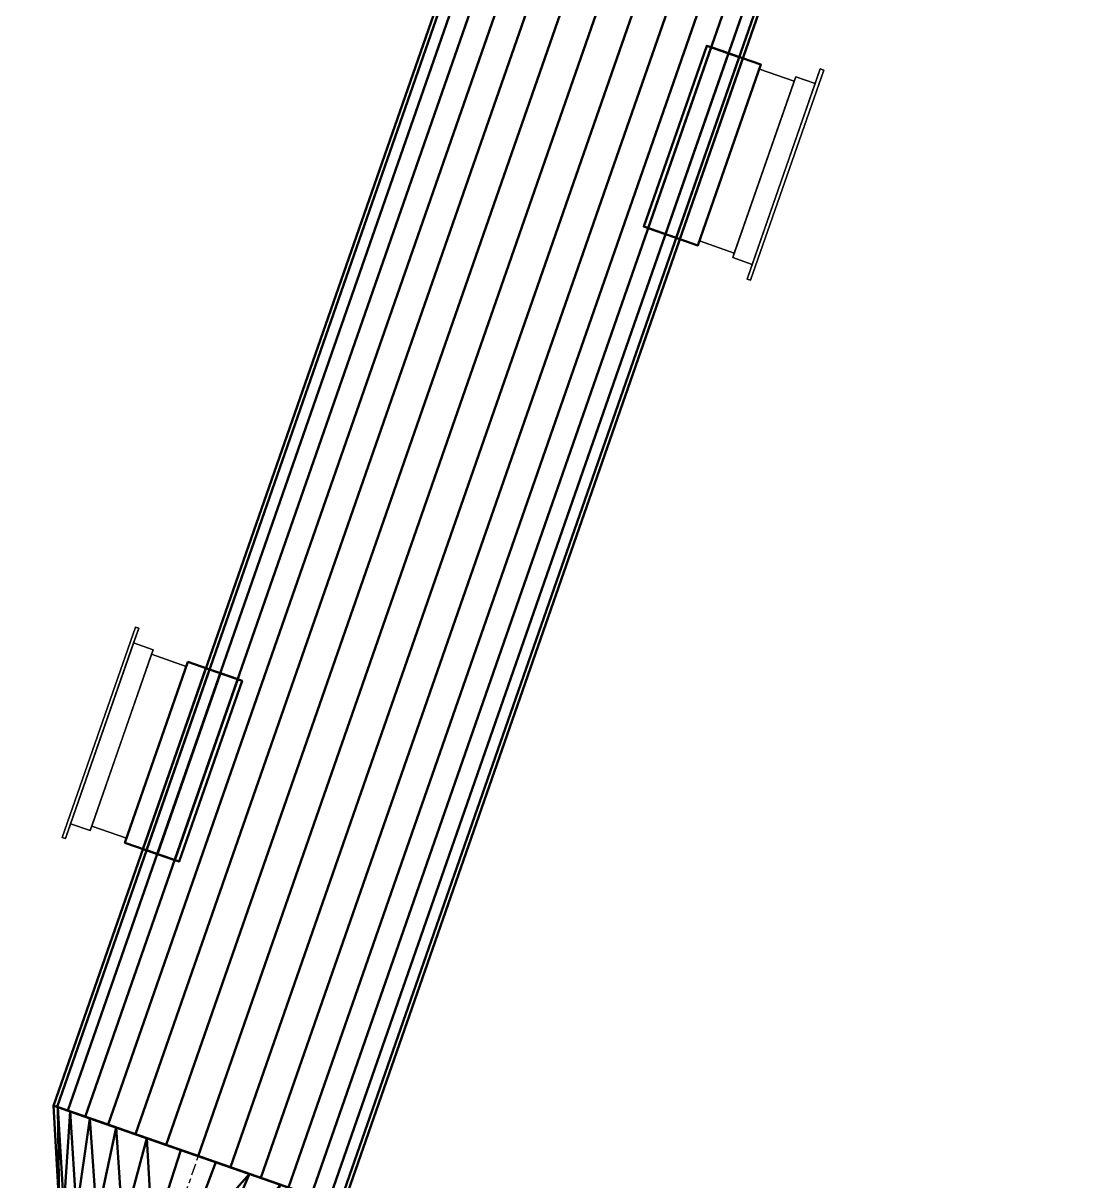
# Model space of a CAD drawing. Header units: inches. Extents: x -1654 to 1344, y -1538 to 36.
# Drawn here: x -1142.6 to -1087.4, y -1137.2 to -1076.7 of the extents above; entities that cross this region are included whole.
import ezdxf

# ---------------------------------------------------------------- set-up
doc = ezdxf.new("R2010")
doc.units = ezdxf.units.IN
doc.header["$MEASUREMENT"] = 0
doc.linetypes.add('Center', pattern=[1.25, 0.25, -0.1875, 0.625, -0.1875])
for name, color, linetype, lineweight in [('M-HVAC-CDFF', 3, 'Continuous', 30), ('M-HVAC-CDFF-SA', 3, 'Continuous', 30), ('M-HVAC-DUCT', 1, 'Center', 30), ('M-HVAC-DUCT-SA', 1, 'Continuous', 50)]:
    doc.layers.add(name, color=color, linetype=linetype, lineweight=lineweight)

# ---------------------------------------------------------------- blocks, each defined once
blk = doc.blocks.new('Round Transition - Angle - 45 Degree-906458-_3D_')
at = {"layer": 'M-HVAC-DUCT', "color": 8, "linetype": 'Continuous', "lineweight": 50}
mesh = blk.add_polyface(dxfattribs=at)
corners = [(0, -8), (0, -7.768, 1.915), (0, -7.084, 3.718), (0, -5.988, 5.305), (0, -4.545, 6.584), (0, -2.837, 7.48), (0, -0.964, 7.942), (0, 0.964, 7.942), (0, 2.837, 7.48), (0, 4.545, 6.584), (0, 5.988, 5.305), (0, 7.084, 3.718), (0, 7.768, 1.915), (0, 8), (0, 7.768, -1.915), (0, 7.084, -3.718), (0, 5.988, -5.305), (0, 4.545, -6.584), (0, 2.837, -7.48), (0, 0.964, -7.942), (0, -0.964, -7.942), (0, -2.837, -7.48), (0, -4.545, -6.584), (0, -5.988, -5.305), (0, -7.084, -3.718), (0, -7.768, -1.915)]
mesh.append_faces([[corners[k] for k in face] for face in [(10, 8, 9), (17, 15, 16), (25, 23, 24)]], dxfattribs={"vtx0": -1, "color": 8})
mesh.append_faces([[corners[k] for k in face] for face in [(4, 25, 2, 3)]], dxfattribs={"vtx0": -1, "vtx1": -1, "color": 8})
mesh.append_faces([[corners[k] for k in face] for face in [(20, 23, 12)]], dxfattribs={"vtx0": -1, "vtx1": -1, "vtx2": -1, "color": 8})
mesh.append_faces([[corners[k] for k in face] for face in [(25, 8, 12, 23)]], dxfattribs={"vtx0": -1, "vtx1": -1, "vtx2": -1, "vtx3": -1, "color": 8})
mesh.append_faces([[corners[k] for k in face] for face in [(20, 12, 17, 18)]], dxfattribs={"vtx0": -1, "vtx1": -1, "vtx3": -1, "color": 8})
mesh.append_faces([[corners[k] for k in face] for face in [(25, 4, 5)]], dxfattribs={"vtx0": -1, "vtx2": -1, "color": 8})
mesh.append_faces([[corners[k] for k in face] for face in [(5, 7, 8, 25), (12, 14, 15, 17)]], dxfattribs={"vtx0": -1, "vtx2": -1, "vtx3": -1, "color": 8})
mesh.append_faces([[corners[k] for k in face] for face in [(22, 23, 20, 21)]], dxfattribs={"vtx1": -1, "color": 8})
mesh.append_faces([[corners[k] for k in face] for face in [(5, 6, 7), (18, 19, 20), (12, 13, 14)]], dxfattribs={"vtx2": -1, "color": 8})
mesh.append_faces([[corners[k] for k in face] for face in [(10, 11, 12, 8)]], dxfattribs={"vtx2": -1, "vtx3": -1, "color": 8})
mesh.append_faces([[corners[k] for k in face] for face in [(25, 0, 1, 2)]], dxfattribs={"vtx3": -1, "color": 8})
mesh = blk.add_polyface(dxfattribs=at)
corners = [(0, -8), (0, -7.768, -1.915), (0, -7.084, -3.718), (0, -5.988, -5.305), (0, -4.545, -6.584), (0, -2.837, -7.48), (0, -0.964, -7.942), (0, 0.964, -7.942), (0, 2.837, -7.48), (0, 4.545, -6.584), (0, 5.988, -5.305), (0, 7.084, -3.718), (0, 7.768, -1.915), (0, 8), (4.828, 6), (4.828, 5.757, -1.69), (4.828, 5.048, -3.244), (4.828, 3.929, -4.534), (4.828, 2.492, -5.458), (4.828, 0.854, -5.939), (4.828, -0.854, -5.939), (4.828, -2.492, -5.458), (4.828, -3.929, -4.534), (4.828, -5.048, -3.244), (4.828, -5.757, -1.69), (4.828, -6)]
mesh.append_faces([[corners[k] for k in face] for face in [(10, 17, 9), (21, 5, 20), (22, 4, 21), (23, 3, 22), (3, 23, 2), (4, 22, 3)]], dxfattribs={"vtx0": -1, "vtx1": -1, "color": 8})
mesh.append_faces([[corners[k] for k in face] for face in [(15, 11, 12), (2, 23, 24), (1, 24, 25)]], dxfattribs={"vtx0": -1, "vtx2": -1, "color": 8})
mesh.append_faces([[corners[k] for k in face] for face in [(0, 1, 25)]], dxfattribs={"vtx1": -1, "color": 8})
mesh.append_faces([[corners[k] for k in face] for face in [(15, 16, 11), (14, 15, 12), (18, 19, 8), (17, 18, 9), (16, 17, 10), (8, 9, 18), (10, 11, 16), (7, 8, 19), (5, 6, 20), (4, 5, 21), (1, 2, 24)]], dxfattribs={"vtx1": -1, "vtx2": -1, "color": 8})
mesh.append_faces([[corners[k] for k in face] for face in [(6, 7, 19, 20)]], dxfattribs={"vtx1": -1, "vtx3": -1, "color": 8})
mesh.append_faces([[corners[k] for k in face] for face in [(12, 13, 14)]], dxfattribs={"vtx2": -1, "color": 8})
mesh = blk.add_polyface(dxfattribs=at)
corners = [(0, 8), (0, 7.768, 1.915), (0, 7.084, 3.718), (0, 5.988, 5.305), (0, 4.545, 6.584), (0, 2.837, 7.48), (0, 0.964, 7.942), (0, -0.964, 7.942), (0, -2.837, 7.48), (0, -4.545, 6.584), (0, -5.988, 5.305), (0, -7.084, 3.718), (0, -7.768, 1.915), (0, -8), (4.828, -6), (4.828, -5.757, 1.69), (4.828, -5.048, 3.244), (4.828, -3.929, 4.534), (4.828, -2.492, 5.458), (4.828, -0.854, 5.939), (4.828, 0.854, 5.939), (4.828, 2.492, 5.458), (4.828, 3.929, 4.534), (4.828, 5.048, 3.244), (4.828, 5.757, 1.69), (4.828, 6)]
mesh.append_faces([[corners[k] for k in face] for face in [(10, 17, 9), (21, 5, 20), (22, 4, 21), (23, 3, 22), (3, 23, 2), (4, 22, 3)]], dxfattribs={"vtx0": -1, "vtx1": -1, "color": 8})
mesh.append_faces([[corners[k] for k in face] for face in [(15, 11, 12), (2, 23, 24), (1, 24, 25)]], dxfattribs={"vtx0": -1, "vtx2": -1, "color": 8})
mesh.append_faces([[corners[k] for k in face] for face in [(0, 1, 25)]], dxfattribs={"vtx1": -1, "color": 8})
mesh.append_faces([[corners[k] for k in face] for face in [(15, 16, 11), (14, 15, 12), (18, 19, 8), (17, 18, 9), (16, 17, 10), (8, 9, 18), (10, 11, 16), (7, 8, 19), (5, 6, 20), (4, 5, 21), (1, 2, 24)]], dxfattribs={"vtx1": -1, "vtx2": -1, "color": 8})
mesh.append_faces([[corners[k] for k in face] for face in [(6, 7, 19, 20)]], dxfattribs={"vtx1": -1, "vtx3": -1, "color": 8})
mesh.append_faces([[corners[k] for k in face] for face in [(12, 13, 14)]], dxfattribs={"vtx2": -1, "color": 8})
mesh = blk.add_polyface(dxfattribs=at)
corners = [(4.828, -6), (4.828, -5.757, -1.69), (4.828, -5.048, -3.244), (4.828, -3.929, -4.534), (4.828, -2.492, -5.458), (4.828, -0.854, -5.939), (4.828, 0.854, -5.939), (4.828, 2.492, -5.458), (4.828, 3.929, -4.534), (4.828, 5.048, -3.244), (4.828, 5.757, -1.69), (4.828, 6), (4.828, 5.757, 1.69), (4.828, 5.048, 3.244), (4.828, 3.929, 4.534), (4.828, 2.492, 5.458), (4.828, 0.854, 5.939), (4.828, -0.854, 5.939), (4.828, -2.492, 5.458), (4.828, -3.929, 4.534), (4.828, -5.048, 3.244), (4.828, -5.757, 1.69)]
mesh.append_faces([[corners[k] for k in face] for face in [(0, 19, 20, 21)]], dxfattribs={"vtx0": -1, "color": 8})
mesh.append_faces([[corners[k] for k in face] for face in [(11, 4, 5, 6), (11, 6, 7, 8)]], dxfattribs={"vtx0": -1, "vtx3": -1, "color": 8})
mesh.append_faces([[corners[k] for k in face] for face in [(16, 17, 0, 13), (0, 1, 4, 11)]], dxfattribs={"vtx1": -1, "vtx2": -1, "vtx3": -1, "color": 8})
mesh.append_faces([[corners[k] for k in face] for face in [(14, 15, 16, 13), (2, 3, 4, 1), (9, 10, 11, 8)]], dxfattribs={"vtx2": -1, "color": 8})
mesh.append_faces([[corners[k] for k in face] for face in [(17, 18, 19, 0), (11, 12, 13, 0)]], dxfattribs={"vtx2": -1, "vtx3": -1, "color": 8})
blk = doc.blocks.new('Supply Diffuser - Sidewall - 10 x 10-949888-_3D_')
at = {"layer": 'M-HVAC-CDFF'}
mesh = blk.add_polyface(dxfattribs=at)
corners = [(-4.75, 3, 4.75), (4.75, 3, 4.75), (4.75, 3, -4.75), (-4.75, 3, -4.75)]
mesh.append_faces([[corners[k] for k in face] for face in [(2, 3, 0, 1)]])
mesh = blk.add_polyface(dxfattribs=at)
corners = [(-4.75, 3, 4.75), (-4.75, 3, -4.75), (-4.75, 1.078125, -4.75), (-4.75, 1.078125, 4.75)]
mesh.append_faces([[corners[k] for k in face] for face in [(2, 3, 0, 1)]])
mesh = blk.add_polyface(dxfattribs=at)
corners = [(-4.75, 3, -4.75), (4.75, 3, -4.75), (4.75, 1.078125, -4.75), (-4.75, 1.078125, -4.75)]
mesh.append_faces([[corners[k] for k in face] for face in [(2, 3, 0, 1)]])
mesh = blk.add_polyface(dxfattribs=at)
corners = [(4.75, 3, 4.75), (-4.75, 3, 4.75), (-4.75, 1.078125, 4.75), (4.75, 1.078125, 4.75)]
mesh.append_faces([[corners[k] for k in face] for face in [(2, 3, 0, 1)]])
mesh = blk.add_polyface(dxfattribs=at)
corners = [(4.75, 3, -4.75), (4.75, 3, 4.75), (4.75, 1.078125, 4.75), (4.75, 1.078125, -4.75)]
mesh.append_faces([[corners[k] for k in face] for face in [(2, 3, 0, 1)]])
mesh = blk.add_polyface(dxfattribs=at)
corners = [(-5, 1.078125, 5), (5, 1.078125, 5), (5, 1.078125, -5), (-5, 1.078125, -5), (-4.75, 1.078125, 4.75), (-4.75, 1.078125, -4.75), (4.75, 1.078125, -4.75), (4.75, 1.078125, 4.75)]
mesh.append_faces([[corners[k] for k in face] for face in [(3, 5, 6, 2), (2, 6, 7, 1)]], dxfattribs={"vtx0": -1, "vtx2": -1})
mesh.append_faces([[corners[k] for k in face] for face in [(4, 5, 3, 0), (7, 4, 0, 1)]], dxfattribs={"vtx1": -1, "vtx3": -1})
mesh = blk.add_polyface(dxfattribs=at)
corners = [(-5, 1.078125, 5), (-5, 1.078125, -5), (-5, 0, -5), (-5, 0, 5)]
mesh.append_faces([[corners[k] for k in face] for face in [(2, 3, 0, 1)]])
mesh = blk.add_polyface(dxfattribs=at)
corners = [(-5, 1.078125, -5), (5, 1.078125, -5), (5, 0, -5), (-5, 0, -5)]
mesh.append_faces([[corners[k] for k in face] for face in [(2, 3, 0, 1)]])
mesh = blk.add_polyface(dxfattribs=at)
corners = [(5, 1.078125, 5), (-5, 1.078125, 5), (-5, 0, 5), (5, 0, 5)]
mesh.append_faces([[corners[k] for k in face] for face in [(2, 3, 0, 1)]])
mesh = blk.add_polyface(dxfattribs=at)
corners = [(5, 1.078125, -5), (5, 1.078125, 5), (5, 0, 5), (5, 0, -5)]
mesh.append_faces([[corners[k] for k in face] for face in [(2, 3, 0, 1)]])
mesh = blk.add_polyface(dxfattribs=at)
corners = [(5.8125, 0, 5.8125), (5.8125, 0, -5.8125), (-5.8125, 0, -5.8125), (-5.8125, 0, 5.8125), (-5, 0, 5), (-5, 0, -5), (5, 0, -5), (5, 0, 5)]
mesh.append_faces([[corners[k] for k in face] for face in [(3, 4, 5, 2), (2, 5, 6, 1)]], dxfattribs={"vtx0": -1, "vtx2": -1})
mesh.append_faces([[corners[k] for k in face] for face in [(7, 4, 3, 0), (6, 7, 0, 1)]], dxfattribs={"vtx1": -1, "vtx3": -1})
mesh = blk.add_polyface(dxfattribs=at)
corners = [(-5.8125, -0.1875, 5.8125), (5.8125, -0.1875, 5.8125), (5.8125, 0, 5.8125), (-5.8125, 0, 5.8125)]
mesh.append_faces([[corners[k] for k in face] for face in [(0, 1, 2, 3)]])
mesh = blk.add_polyface(dxfattribs=at)
corners = [(-5.8125, -0.1875, -5.8125), (-5.8125, -0.1875, 5.8125), (-5.8125, 0, 5.8125), (-5.8125, 0, -5.8125)]
mesh.append_faces([[corners[k] for k in face] for face in [(0, 1, 2, 3)]])
mesh = blk.add_polyface(dxfattribs=at)
corners = [(5.8125, -0.1875, -5.8125), (-5.8125, -0.1875, -5.8125), (-5.8125, 0, -5.8125), (5.8125, 0, -5.8125)]
mesh.append_faces([[corners[k] for k in face] for face in [(0, 1, 2, 3)]])
mesh = blk.add_polyface(dxfattribs=at)
corners = [(5.8125, -0.1875, 5.8125), (-5.8125, -0.1875, 5.8125), (-5.8125, -0.1875, -5.8125), (5.8125, -0.1875, -5.8125)]
mesh.append_faces([[corners[k] for k in face] for face in [(3, 0, 1, 2)]])
mesh = blk.add_polyface(dxfattribs=at)
corners = [(5.8125, -0.1875, 5.8125), (5.8125, -0.1875, -5.8125), (5.8125, 0, -5.8125), (5.8125, 0, 5.8125)]
mesh.append_faces([[corners[k] for k in face] for face in [(0, 1, 2, 3)]])
blk = doc.blocks.new('Rectangular Takeoff - Standard-913339-_3D_')
at = {"layer": 'M-HVAC-DUCT', "color": 8, "linetype": 'Continuous', "lineweight": 50}
mesh = blk.add_polyface(dxfattribs=at)
corners = [(-1.995, -5, 5), (-1.995, 5, 5), (-1.995, 5, -5), (-1.995, -5, -5)]
mesh.append_faces([[corners[k] for k in face] for face in [(1, 2, 3, 0)]], dxfattribs={"color": 8})
mesh = blk.add_polyface(dxfattribs=at)
corners = [(-1.995, 5, -5), (1, 5, -5), (1, -5, -5), (-1.995, -5, -5)]
mesh.append_faces([[corners[k] for k in face] for face in [(2, 3, 0, 1)]], dxfattribs={"color": 8})
mesh = blk.add_polyface(dxfattribs=at)
corners = [(-1.995, 5, 5), (1, 5, 5), (1, 5, -5), (-1.995, 5, -5)]
mesh.append_faces([[corners[k] for k in face] for face in [(2, 3, 0, 1)]], dxfattribs={"color": 8})
mesh = blk.add_polyface(dxfattribs=at)
corners = [(1, -5, 5), (1, 5, 5), (-1.995, 5, 5), (-1.995, -5, 5)]
mesh.append_faces([[corners[k] for k in face] for face in [(2, 3, 0, 1)]], dxfattribs={"color": 8})
mesh = blk.add_polyface(dxfattribs=at)
corners = [(1, -5, 5), (1, -5, -5), (1, 5, -5), (1, 5, 5)]
mesh.append_faces([[corners[k] for k in face] for face in [(3, 0, 1, 2)]], dxfattribs={"color": 8})
mesh = blk.add_polyface(dxfattribs=at)
corners = [(-1.995, -5, -5), (1, -5, -5), (1, -5, 5), (-1.995, -5, 5)]
mesh.append_faces([[corners[k] for k in face] for face in [(3, 0, 1, 2)]], dxfattribs={"color": 8})
blk = doc.blocks.new('Rectangular Takeoff - Standard-913338-_3D_')
at = {"layer": 'M-HVAC-DUCT', "color": 8, "linetype": 'Continuous', "lineweight": 50}
mesh = blk.add_polyface(dxfattribs=at)
corners = [(-1.995, 5, 5), (-1.995, 5, -5), (-1.995, -5, -5), (-1.995, -5, 5)]
mesh.append_faces([[corners[k] for k in face] for face in [(1, 2, 3, 0)]], dxfattribs={"color": 8})
mesh = blk.add_polyface(dxfattribs=at)
corners = [(-1.995, 5, -5), (-1.995, 5, 5), (1, 5, 5), (1, 5, -5)]
mesh.append_faces([[corners[k] for k in face] for face in [(3, 0, 1, 2)]], dxfattribs={"color": 8})
mesh = blk.add_polyface(dxfattribs=at)
corners = [(-1.995, -5, -5), (-1.995, 5, -5), (1, 5, -5), (1, -5, -5)]
mesh.append_faces([[corners[k] for k in face] for face in [(0, 1, 2, 3)]], dxfattribs={"color": 8})
mesh = blk.add_polyface(dxfattribs=at)
corners = [(1, 5, 5), (-1.995, 5, 5), (-1.995, -5, 5), (1, -5, 5)]
mesh.append_faces([[corners[k] for k in face] for face in [(0, 1, 2, 3)]], dxfattribs={"color": 8})
mesh = blk.add_polyface(dxfattribs=at)
corners = [(1, 5, 5), (1, -5, 5), (1, -5, -5), (1, 5, -5)]
mesh.append_faces([[corners[k] for k in face] for face in [(3, 0, 1, 2)]], dxfattribs={"color": 8})
mesh = blk.add_polyface(dxfattribs=at)
corners = [(-1.995, -5, 5), (-1.995, -5, -5), (1, -5, -5), (1, -5, 5)]
mesh.append_faces([[corners[k] for k in face] for face in [(0, 1, 2, 3)]], dxfattribs={"color": 8})

msp = doc.modelspace()

# ---------------------------------------------------------------- linework, layer by layer
at = {"layer": 'M-HVAC-DUCT', "color": 5}
for p, q in [((-1095.003, -1025.436, 1332), (-1133.489, -1135.892, 1332)), ((-1095.003, -1025.436, 1332), (-1133.489, -1135.892, 1332)), ((-1133.489, -1135.892, 1332), (-1135.078, -1140.451, 1332))]:
    msp.add_line(p, q, dxfattribs=at)

# ---------------------------------------------------------------- block references
at = {"layer": 'M-HVAC-CDFF-SA'}
for p, rotation in [((-1102.914, -1084.612, 1332), 70.79013128408327), ((-1138.507, -1113.823, 1332), 250.7901312840827)]:
    msp.add_blockref('Supply Diffuser - Sidewall - 10 x 10-949888-_3D_', p, dxfattribs=dict(at, rotation=rotation))
at = {"layer": 'M-HVAC-DUCT-SA', "color": 8, "extrusion": (0, 0, -1)}
for name, p, rotation in [('Rectangular Takeoff - Standard-913339-_3D_', (1106.692, -1083.296, -1332), 199.2098687159163), ('Rectangular Takeoff - Standard-913338-_3D_', (1134.73, -1115.139, -1332), 19.20986871592093)]:
    msp.add_blockref(name, p, dxfattribs=dict(at, rotation=rotation))
at = {"layer": 'M-HVAC-DUCT-SA', "color": 8, "rotation": 250.7901312840832}
msp.add_blockref('Round Transition - Angle - 45 Degree-906458-_3D_', (-1133.489, -1135.892, 1332), dxfattribs=at)

# ---------------------------------------------------------------- meshes
at = {"layer": 'M-HVAC-DUCT-SA', "color": 8}
mesh = msp.add_polyface(dxfattribs=at)
corners = [(-1095.003, -1025.436, 1340), (-1096.684, -1024.85, 1339.799), (-1098.281, -1024.293, 1339.208), (-1099.713, -1023.794, 1338.255), (-1100.91, -1023.378, 1336.988), (-1101.81, -1023.064, 1335.471), (-1102.368, -1022.869, 1333.78), (-1102.558, -1022.803, 1332), (-1141.044, -1133.259, 1332), (-1140.855, -1133.325, 1333.78), (-1140.296, -1133.52, 1335.471), (-1139.396, -1133.834, 1336.988), (-1138.2, -1134.25, 1338.255), (-1136.767, -1134.749, 1339.208), (-1135.17, -1135.306, 1339.799), (-1133.489, -1135.892, 1340)]
mesh.append_faces([[corners[k] for k in face] for face in [(9, 10, 5, 6), (10, 11, 4, 5), (3, 4, 11, 12), (12, 13, 2, 3), (13, 14, 1, 2)]], dxfattribs={"vtx1": -1, "vtx3": -1, "color": 8})
mesh.append_faces([[corners[k] for k in face] for face in [(7, 8, 9, 6)]], dxfattribs={"vtx2": -1, "color": 8})
mesh.append_faces([[corners[k] for k in face] for face in [(14, 15, 0, 1)]], dxfattribs={"vtx3": -1, "color": 8})
mesh = msp.add_polyface(dxfattribs=at)
corners = [(-1102.558, -1022.803, 1332), (-1102.368, -1022.869, 1330.22), (-1101.81, -1023.064, 1328.529), (-1100.91, -1023.378, 1327.012), (-1099.713, -1023.794, 1325.745), (-1098.281, -1024.293, 1324.792), (-1096.684, -1024.85, 1324.201), (-1095.003, -1025.436, 1324), (-1133.489, -1135.892, 1324), (-1135.17, -1135.306, 1324.201), (-1136.767, -1134.749, 1324.792), (-1138.2, -1134.25, 1325.745), (-1139.396, -1133.834, 1327.012), (-1140.296, -1133.52, 1328.529), (-1140.855, -1133.325, 1330.22), (-1141.044, -1133.259, 1332)]
mesh.append_faces([[corners[k] for k in face] for face in [(8, 9, 6, 7)]], dxfattribs={"vtx1": -1, "color": 8})
mesh.append_faces([[corners[k] for k in face] for face in [(9, 10, 5, 6), (10, 11, 4, 5), (3, 4, 11, 12), (12, 13, 2, 3), (13, 14, 1, 2)]], dxfattribs={"vtx1": -1, "vtx3": -1, "color": 8})
mesh.append_faces([[corners[k] for k in face] for face in [(14, 15, 0, 1)]], dxfattribs={"vtx3": -1, "color": 8})
mesh = msp.add_polyface(dxfattribs=at)
corners = [(-1087.449, -1028.068, 1332), (-1087.638, -1028.002, 1333.78), (-1088.197, -1027.807, 1335.471), (-1089.097, -1027.493, 1336.988), (-1090.293, -1027.077, 1338.255), (-1091.725, -1026.578, 1339.208), (-1093.322, -1026.021, 1339.799), (-1095.003, -1025.436, 1340), (-1133.489, -1135.892, 1340), (-1131.808, -1136.477, 1339.799), (-1130.212, -1137.034, 1339.208), (-1128.779, -1137.533, 1338.255), (-1127.583, -1137.95, 1336.988), (-1126.683, -1138.263, 1335.471), (-1126.124, -1138.458, 1333.78), (-1125.935, -1138.524, 1332)]
mesh.append_faces([[corners[k] for k in face] for face in [(8, 9, 6, 7)]], dxfattribs={"vtx1": -1, "color": 8})
mesh.append_faces([[corners[k] for k in face] for face in [(9, 10, 5, 6), (10, 11, 4, 5), (3, 4, 11, 12), (12, 13, 2, 3), (13, 14, 1, 2)]], dxfattribs={"vtx1": -1, "vtx3": -1, "color": 8})
mesh.append_faces([[corners[k] for k in face] for face in [(14, 15, 0, 1)]], dxfattribs={"vtx3": -1, "color": 8})
mesh = msp.add_polyface(dxfattribs=at)
corners = [(-1095.003, -1025.436, 1324), (-1093.322, -1026.021, 1324.201), (-1091.725, -1026.578, 1324.792), (-1090.293, -1027.077, 1325.745), (-1089.097, -1027.493, 1327.012), (-1088.197, -1027.807, 1328.529), (-1087.638, -1028.002, 1330.22), (-1087.449, -1028.068, 1332), (-1125.935, -1138.524, 1332), (-1126.124, -1138.458, 1330.22), (-1126.683, -1138.263, 1328.529), (-1127.583, -1137.95, 1327.012), (-1128.779, -1137.533, 1325.745), (-1130.212, -1137.034, 1324.792), (-1131.808, -1136.477, 1324.201), (-1133.489, -1135.892, 1324)]
mesh.append_faces([[corners[k] for k in face] for face in [(8, 9, 6, 7)]], dxfattribs={"vtx1": -1, "color": 8})
mesh.append_faces([[corners[k] for k in face] for face in [(9, 10, 5, 6), (10, 11, 4, 5), (3, 4, 11, 12), (12, 13, 2, 3), (13, 14, 1, 2)]], dxfattribs={"vtx1": -1, "vtx3": -1, "color": 8})
mesh.append_faces([[corners[k] for k in face] for face in [(14, 15, 0, 1)]], dxfattribs={"vtx3": -1, "color": 8})
mesh = msp.add_polyface(dxfattribs=at)
corners = [(-1106.93, -1077.918, 1327), (-1110.221, -1087.361, 1327), (-1110.221, -1087.361, 1337), (-1106.93, -1077.918, 1337)]
mesh.append_faces([[corners[k] for k in face] for face in [(1, 2, 3, 0)]], dxfattribs={"color": 8})
mesh = msp.add_polyface(dxfattribs=at)
corners = [(-1106.93, -1077.918, 1337), (-1110.221, -1087.361, 1337), (-1109.994, -1087.44, 1337), (-1106.704, -1077.997, 1337)]
mesh.append_faces([[corners[k] for k in face] for face in [(3, 0, 1, 2)]], dxfattribs={"color": 8})
mesh = msp.add_polyface(dxfattribs=at)
corners = [(-1110.221, -1087.361, 1327), (-1106.93, -1077.918, 1327), (-1106.704, -1077.997, 1327), (-1109.994, -1087.44, 1327)]
mesh.append_faces([[corners[k] for k in face] for face in [(3, 0, 1, 2)]], dxfattribs={"color": 8})
mesh = msp.add_polyface(dxfattribs=at)
corners = [(-1108.337, -1088.017, 1332), (-1105.047, -1078.574, 1332), (-1105.237, -1078.508, 1333.785), (-1105.799, -1078.312, 1335.48), (-1106.704, -1077.997, 1337), (-1109.994, -1087.44, 1337), (-1109.089, -1087.755, 1335.48), (-1108.527, -1087.951, 1333.785)]
mesh.append_faces([[corners[k] for k in face] for face in [(5, 6, 3, 4)]], dxfattribs={"vtx1": -1, "color": 8})
mesh.append_faces([[corners[k] for k in face] for face in [(2, 3, 6, 7)]], dxfattribs={"vtx1": -1, "vtx3": -1, "color": 8})
mesh.append_faces([[corners[k] for k in face] for face in [(7, 0, 1, 2)]], dxfattribs={"vtx3": -1, "color": 8})
mesh = msp.add_polyface(dxfattribs=at)
corners = [(-1105.047, -1078.574, 1332), (-1108.337, -1088.017, 1332), (-1108.527, -1087.951, 1330.215), (-1109.089, -1087.755, 1328.52), (-1109.994, -1087.44, 1327), (-1106.704, -1077.997, 1327), (-1105.799, -1078.312, 1328.52), (-1105.237, -1078.508, 1330.215)]
mesh.append_faces([[corners[k] for k in face] for face in [(1, 2, 7, 0)]], dxfattribs={"vtx1": -1, "color": 8})
mesh.append_faces([[corners[k] for k in face] for face in [(6, 7, 2, 3)]], dxfattribs={"vtx1": -1, "vtx3": -1, "color": 8})
mesh.append_faces([[corners[k] for k in face] for face in [(3, 4, 5, 6)]], dxfattribs={"vtx3": -1, "color": 8})
mesh = msp.add_polyface(dxfattribs=at)
corners = [(-1106.93, -1077.918, 1327), (-1106.93, -1077.918, 1337), (-1106.704, -1077.997, 1337), (-1105.799, -1078.312, 1335.48), (-1105.237, -1078.508, 1333.785), (-1105.047, -1078.574, 1332), (-1105.237, -1078.508, 1330.215), (-1105.799, -1078.312, 1328.52), (-1106.704, -1077.997, 1327)]
mesh.append_faces([[corners[k] for k in face] for face in [(4, 5, 1)]], dxfattribs={"vtx1": -1, "vtx2": -1, "color": 8})
mesh.append_faces([[corners[k] for k in face] for face in [(0, 1, 5, 6)]], dxfattribs={"vtx1": -1, "vtx3": -1, "color": 8})
mesh.append_faces([[corners[k] for k in face] for face in [(7, 8, 0, 6)]], dxfattribs={"vtx2": -1, "color": 8})
mesh.append_faces([[corners[k] for k in face] for face in [(1, 2, 3, 4)]], dxfattribs={"vtx3": -1, "color": 8})
mesh = msp.add_polyface(dxfattribs=at)
corners = [(-1110.221, -1087.361, 1337), (-1110.221, -1087.361, 1327), (-1109.994, -1087.44, 1327), (-1109.089, -1087.755, 1328.52), (-1108.527, -1087.951, 1330.215), (-1108.337, -1088.017, 1332), (-1108.527, -1087.951, 1333.785), (-1109.089, -1087.755, 1335.48), (-1109.994, -1087.44, 1337)]
mesh.append_faces([[corners[k] for k in face] for face in [(4, 5, 1)]], dxfattribs={"vtx1": -1, "vtx2": -1, "color": 8})
mesh.append_faces([[corners[k] for k in face] for face in [(0, 1, 5, 6)]], dxfattribs={"vtx1": -1, "vtx3": -1, "color": 8})
mesh.append_faces([[corners[k] for k in face] for face in [(7, 8, 0, 6)]], dxfattribs={"vtx2": -1, "color": 8})
mesh.append_faces([[corners[k] for k in face] for face in [(1, 2, 3, 4)]], dxfattribs={"vtx3": -1, "color": 8})
mesh = msp.add_polyface(dxfattribs=at)
corners = [(-1133.085, -1110.417, 1332), (-1136.375, -1119.86, 1332), (-1136.185, -1119.927, 1333.785), (-1135.623, -1120.123, 1335.48), (-1134.718, -1120.438, 1337), (-1131.428, -1110.995, 1337), (-1132.333, -1110.679, 1335.48), (-1132.895, -1110.484, 1333.785)]
mesh.append_faces([[corners[k] for k in face] for face in [(6, 7, 2, 3)]], dxfattribs={"vtx1": -1, "vtx3": -1, "color": 8})
mesh.append_faces([[corners[k] for k in face] for face in [(0, 1, 2, 7)]], dxfattribs={"vtx2": -1, "color": 8})
mesh.append_faces([[corners[k] for k in face] for face in [(3, 4, 5, 6)]], dxfattribs={"vtx3": -1, "color": 8})
mesh = msp.add_polyface(dxfattribs=at)
corners = [(-1136.375, -1119.86, 1332), (-1133.085, -1110.417, 1332), (-1132.895, -1110.484, 1330.215), (-1132.333, -1110.679, 1328.52), (-1131.428, -1110.995, 1327), (-1134.718, -1120.438, 1327), (-1135.623, -1120.123, 1328.52), (-1136.185, -1119.927, 1330.215)]
mesh.append_faces([[corners[k] for k in face] for face in [(5, 6, 3, 4)]], dxfattribs={"vtx1": -1, "color": 8})
mesh.append_faces([[corners[k] for k in face] for face in [(2, 3, 6, 7)]], dxfattribs={"vtx1": -1, "vtx3": -1, "color": 8})
mesh.append_faces([[corners[k] for k in face] for face in [(7, 0, 1, 2)]], dxfattribs={"vtx3": -1, "color": 8})
mesh = msp.add_polyface(dxfattribs=at)
corners = [(-1131.201, -1111.074, 1337), (-1131.201, -1111.074, 1327), (-1131.428, -1110.995, 1327), (-1132.333, -1110.679, 1328.52), (-1132.895, -1110.484, 1330.215), (-1133.085, -1110.417, 1332), (-1132.895, -1110.484, 1333.785), (-1132.333, -1110.679, 1335.48), (-1131.428, -1110.995, 1337)]
mesh.append_faces([[corners[k] for k in face] for face in [(5, 0, 1, 4), (0, 5, 6)]], dxfattribs={"vtx0": -1, "vtx2": -1, "color": 8})
mesh.append_faces([[corners[k] for k in face] for face in [(7, 8, 0, 6)]], dxfattribs={"vtx2": -1, "color": 8})
mesh.append_faces([[corners[k] for k in face] for face in [(1, 2, 3, 4)]], dxfattribs={"vtx3": -1, "color": 8})
mesh = msp.add_polyface(dxfattribs=at)
corners = [(-1134.491, -1120.517, 1337), (-1131.201, -1111.074, 1337), (-1131.428, -1110.995, 1337), (-1134.718, -1120.438, 1337)]
mesh.append_faces([[corners[k] for k in face] for face in [(3, 0, 1, 2)]], dxfattribs={"color": 8})
mesh = msp.add_polyface(dxfattribs=at)
corners = [(-1131.201, -1111.074, 1327), (-1134.491, -1120.517, 1327), (-1134.718, -1120.438, 1327), (-1131.428, -1110.995, 1327)]
mesh.append_faces([[corners[k] for k in face] for face in [(3, 0, 1, 2)]], dxfattribs={"color": 8})
mesh = msp.add_polyface(dxfattribs=at)
corners = [(-1131.201, -1111.074, 1327), (-1131.201, -1111.074, 1337), (-1134.491, -1120.517, 1337), (-1134.491, -1120.517, 1327)]
mesh.append_faces([[corners[k] for k in face] for face in [(1, 2, 3, 0)]], dxfattribs={"color": 8})
mesh = msp.add_polyface(dxfattribs=at)
corners = [(-1134.491, -1120.517, 1327), (-1134.491, -1120.517, 1337), (-1134.718, -1120.438, 1337), (-1135.623, -1120.123, 1335.48), (-1136.185, -1119.927, 1333.785), (-1136.375, -1119.86, 1332), (-1136.185, -1119.927, 1330.215), (-1135.623, -1120.123, 1328.52), (-1134.718, -1120.438, 1327)]
mesh.append_faces([[corners[k] for k in face] for face in [(5, 0, 1, 4), (0, 5, 6)]], dxfattribs={"vtx0": -1, "vtx2": -1, "color": 8})
mesh.append_faces([[corners[k] for k in face] for face in [(7, 8, 0, 6)]], dxfattribs={"vtx2": -1, "color": 8})
mesh.append_faces([[corners[k] for k in face] for face in [(1, 2, 3, 4)]], dxfattribs={"vtx3": -1, "color": 8})
mesh = msp.add_polyface(dxfattribs=at)
corners = [(-1141.044, -1133.259, 1332), (-1140.855, -1133.325, 1330.22), (-1140.296, -1133.52, 1328.529), (-1139.396, -1133.834, 1327.012), (-1138.2, -1134.25, 1325.745), (-1136.767, -1134.749, 1324.792), (-1135.17, -1135.306, 1324.201), (-1133.489, -1135.892, 1324), (-1131.808, -1136.477, 1324.201), (-1130.212, -1137.034, 1324.792), (-1128.779, -1137.533, 1325.745), (-1127.583, -1137.95, 1327.012), (-1126.683, -1138.263, 1328.529), (-1126.124, -1138.458, 1330.22), (-1125.935, -1138.524, 1332), (-1126.124, -1138.458, 1333.78), (-1126.683, -1138.263, 1335.471), (-1127.583, -1137.95, 1336.988), (-1128.779, -1137.533, 1338.255), (-1130.212, -1137.034, 1339.208), (-1131.808, -1136.477, 1339.799), (-1133.489, -1135.892, 1340), (-1135.17, -1135.306, 1339.799), (-1136.767, -1134.749, 1339.208), (-1138.2, -1134.25, 1338.255), (-1139.396, -1133.834, 1336.988), (-1140.296, -1133.52, 1335.471), (-1140.855, -1133.325, 1333.78)]
mesh.append_faces([[corners[k] for k in face] for face in [(11, 9, 10), (18, 15, 16, 17)]], dxfattribs={"vtx0": -1, "color": 8})
mesh.append_faces([[corners[k] for k in face] for face in [(1, 15, 27, 0), (8, 1, 6, 7), (15, 1, 13, 14)]], dxfattribs={"vtx0": -1, "vtx1": -1, "color": 8})
mesh.append_faces([[corners[k] for k in face] for face in [(8, 13, 1)]], dxfattribs={"vtx0": -1, "vtx1": -1, "vtx2": -1, "color": 8})
mesh.append_faces([[corners[k] for k in face] for face in [(22, 27, 15, 20)]], dxfattribs={"vtx0": -1, "vtx1": -1, "vtx2": -1, "vtx3": -1, "color": 8})
mesh.append_faces([[corners[k] for k in face] for face in [(13, 8, 9, 11)]], dxfattribs={"vtx0": -1, "vtx2": -1, "vtx3": -1, "color": 8})
mesh.append_faces([[corners[k] for k in face] for face in [(21, 22, 20)]], dxfattribs={"vtx1": -1, "color": 8})
mesh.append_faces([[corners[k] for k in face] for face in [(25, 26, 27, 24), (11, 12, 13)]], dxfattribs={"vtx2": -1, "color": 8})
mesh.append_faces([[corners[k] for k in face] for face in [(4, 5, 6, 1), (22, 23, 24, 27), (18, 19, 20, 15)]], dxfattribs={"vtx2": -1, "vtx3": -1, "color": 8})
mesh.append_faces([[corners[k] for k in face] for face in [(1, 2, 3, 4)]], dxfattribs={"vtx3": -1, "color": 8})

doc.saveas('drawing.dxf')
